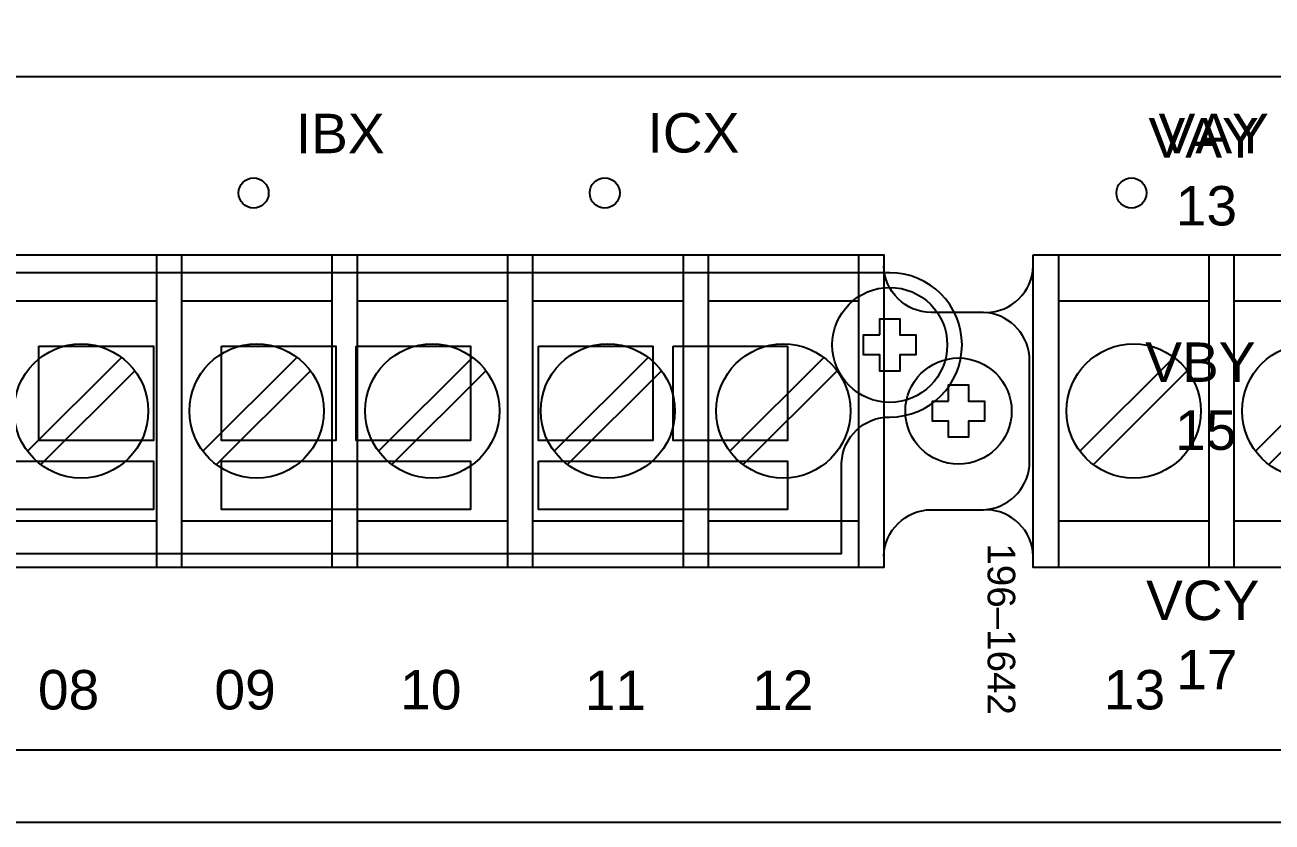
# Model space of a CAD drawing. Extents: x 1 to 47, y 1 to 34.6.
# Drawn here: x 31.293 to 34.401, y 8.595 to 10.583 of the extents above; entities that cross this region are included whole.
import ezdxf

# ---------------------------------------------------------------- set-up
doc = ezdxf.new("R2010")
doc.units = 0
doc.header["$MEASUREMENT"] = 0
for name, color, linetype in [('2_1__X__SCREW_TERMINAL_BLO', 7, 'CONTINUOUS'), ('2_2__2__CONNECTORIZED', 7, 'CONTINUOUS'), ('9_0______DWG_', 7, 'CONTINUOUS')]:
    doc.layers.add(name, color=color, linetype=linetype)
doc.styles.add('ARIAL', font='arial.ttf')

msp = doc.modelspace()

# ---------------------------------------------------------------- linework, layer by layer
at = {"layer": '2_1__X__SCREW_TERMINAL_BLO'}
for points in [[(30.7453, 10.0103), (33.4329, 10.0103), (33.4329, 9.2303), (30.7453, 9.2303)], [(33.8054, 10.0103), (36.493, 10.0103), (36.493, 9.2303), (33.8054, 9.2303)], [(33.5943, 9.6451), (33.5943, 9.6854), (33.6442, 9.6854), (33.6442, 9.6451), (33.6843, 9.6451), (33.6843, 9.5951), (33.6442, 9.5951), (33.6442, 9.5552), (33.5943, 9.5552), (33.5943, 9.5951), (33.5541, 9.5951), (33.5541, 9.6451)]]:
    msp.add_lwpolyline(points, close=True, dxfattribs=at)
for points in [[(31.6204, 10.0103), (31.6204, 9.2303)], [(31.6829, 10.0103), (31.6829, 9.2303)], [(32.0579, 10.0103), (32.0579, 9.2303)], [(32.1204, 10.0103), (32.1204, 9.2303)], [(32.4954, 10.0103), (32.4954, 9.2303)], [(32.558, 10.0103), (32.558, 9.2303)], [(32.933, 10.0103), (32.933, 9.2303)], [(32.9953, 10.0103), (32.9953, 9.2303)], [(33.3703, 10.0103), (33.3703, 9.2303)], [(33.868, 10.0103), (33.868, 9.2303)], [(34.243, 10.0103), (34.243, 9.2303)], [(34.3055, 10.0103), (34.3055, 9.2303)], [(31.2454, 9.8952), (31.6204, 9.8952)], [(31.6829, 9.8952), (32.0579, 9.8952)], [(32.1204, 9.8952), (32.4954, 9.8952)], [(32.558, 9.8952), (32.933, 9.8952)], [(32.9953, 9.8952), (33.3703, 9.8952)], [(33.868, 9.8952), (34.243, 9.8952)], [(34.3055, 9.8952), (34.6805, 9.8952)], [(31.5333, 9.7543), (31.2992, 9.5201)], [(31.9707, 9.7543), (31.7365, 9.5201)], [(32.4082, 9.7543), (32.1741, 9.5201)], [(32.8458, 9.7543), (32.6116, 9.5201)], [(33.2833, 9.7543), (33.0491, 9.5201)], [(34.1559, 9.7543), (33.9217, 9.5201)], [(34.5934, 9.7543), (34.3593, 9.5201)], [(31.5668, 9.7208), (31.3326, 9.4867)], [(32.0041, 9.7208), (31.7699, 9.4867)], [(32.4416, 9.7208), (32.2075, 9.4867)], [(32.8792, 9.7208), (32.645, 9.4867)], [(33.3167, 9.7208), (33.0825, 9.4867)], [(34.1893, 9.7208), (33.9552, 9.4867)], [(34.6269, 9.7208), (34.3927, 9.4867)], [(31.6204, 9.3454), (31.2454, 9.3454)], [(32.0579, 9.3454), (31.6829, 9.3454)], [(32.4954, 9.3454), (32.1204, 9.3454)], [(32.933, 9.3454), (32.558, 9.3454)], [(33.3703, 9.3454), (32.9953, 9.3454)], [(34.243, 9.3454), (33.868, 9.3454)], [(34.6805, 9.3454), (34.3055, 9.3454)]]:
    msp.add_lwpolyline(points, dxfattribs=at)
for points in [[(33.4331, 9.2584, -0.403969), (33.551, 9.3743), (33.6812, 9.3743, 0.374201), (33.7958, 9.4831), (33.7958, 9.7575, 0.374201), (33.6812, 9.8663), (33.551, 9.8663, -0.403969), (33.4331, 9.9822)], [(33.6874, 9.8663, 0.403969), (33.8054, 9.9822)], [(33.8054, 9.2584, 0.403969), (33.6874, 9.3743)]]:
    msp.add_lwpolyline(points, format="xyb", dxfattribs=at)
for centre, radius in [((34.0502, 10.1642), 0.0375), ((31.433, 9.6205), 0.1673), ((31.8703, 9.6205), 0.1673), ((32.3079, 9.6205), 0.1673), ((32.7454, 9.6205), 0.1673), ((33.1829, 9.6205), 0.1673), ((34.0555, 9.6205), 0.1673), ((34.4931, 9.6205), 0.1673), ((33.6192, 9.6203), 0.1324)]:
    msp.add_circle(centre, radius, dxfattribs=at)
at = {"layer": '2_2__2__CONNECTORIZED'}
msp.add_lwpolyline([(30.738, 9.6253, 1), (30.738, 9.2653), (33.328, 9.2651), (33.328, 9.4914, -0.405199), (33.4479, 9.6053, 0.999995), (33.4479, 9.9654), (30.858, 9.9652), (30.858, 9.7392, -0.399232)], format="xyb", close=True, dxfattribs=at)
for points in [[(33.4229, 9.8105), (33.4229, 9.8504), (33.4729, 9.8504), (33.4729, 9.8105), (33.513, 9.8105), (33.513, 9.7602), (33.4729, 9.7602), (33.4729, 9.7202), (33.4229, 9.7202), (33.4229, 9.7602), (33.3828, 9.7602), (33.3828, 9.8105), (33.4229, 9.8105)], [(31.3279, 9.7818), (31.6129, 9.7818), (31.6129, 9.5468), (31.3279, 9.5468)], [(31.7829, 9.7818), (32.0679, 9.7818), (32.0679, 9.5468), (31.7829, 9.5468)], [(32.1179, 9.7818), (32.4029, 9.7818), (32.4029, 9.5468), (32.1179, 9.5468)], [(32.5729, 9.7818), (32.8579, 9.7818), (32.8579, 9.5468), (32.5729, 9.5468)], [(32.9079, 9.7818), (33.1929, 9.7818), (33.1929, 9.5468), (32.9079, 9.5468)], [(30.9929, 9.4952), (31.6129, 9.4952), (31.6129, 9.3752), (30.9929, 9.3752)], [(31.7829, 9.4952), (32.4029, 9.4952), (32.4029, 9.3752), (31.7829, 9.3752)], [(32.5729, 9.4952), (33.1929, 9.4952), (33.1929, 9.3752), (32.5729, 9.3752)]]:
    msp.add_lwpolyline(points, close=True, dxfattribs=at)
msp.add_circle((33.4479, 9.7853), 0.1433, dxfattribs=at)
at = {"layer": '9_0______DWG_'}
msp.add_lwpolyline([(44.25, 8.6847), (44.25, 14.8147, 0.414214), (44.16, 14.9047), (27.09, 14.9047, 0.414214), (27, 14.8147), (27, 8.6847, 0.381966), (27.08, 8.5953), (44.17, 8.5953, 0.381966)], format="xyb", close=True, dxfattribs=at)
msp.add_lwpolyline([(40.0055, 9.2275), (40.0055, 8.8244, -0.414214), (39.9555, 8.7745), (27.2942, 8.7745, -0.414214), (27.2442, 8.8244), (27.2442, 10.4045, -0.414214), (27.2942, 10.4545), (39.9555, 10.4545, -0.414214), (40.0055, 10.4045), (40.0055, 9.4326)], format="xyb", dxfattribs=at)
for centre in [(31.8627, 10.1642), (32.7377, 10.1642)]:
    msp.add_circle(centre, 0.0375, dxfattribs=at)

# ---------------------------------------------------------------- texts
at = {"layer": '2_1__X__SCREW_TERMINAL_BLO', "style": 'ARIAL'}
for s, p in [('VAY', (34.1178, 10.2634)), ('13', (33.9814, 8.8762))]:
    msp.add_text(s, height=0.09833, dxfattribs=at).set_placement(p)
at = {"layer": '2_2__2__CONNECTORIZED', "style": 'ARIAL'}
for s, p in [('VAY', (34.0927, 10.2526)), ('13', (34.1606, 10.0832)), ('VBY', (34.0845, 9.693)), ('15', (34.159, 9.5236)), ('VCY', (34.0866, 9.0991)), ('17', (34.1619, 8.9265))]:
    msp.add_text(s, height=0.09833, dxfattribs=at).set_placement(p)
msp.add_text('196–1642', height=0.06883, rotation=270, dxfattribs=at).set_placement((33.6918, 9.2903))
at = {"layer": '9_0______DWG_', "style": 'ARIAL'}
for s, p in [('IBX', (31.9678, 10.2634)), ('ICX', (32.8443, 10.265)), ('08', (31.3253, 8.8762)), ('09', (31.7651, 8.8762)), ('10', (32.2279, 8.8762)), ('11', (32.6877, 8.8747)), ('12', (33.105, 8.8747))]:
    msp.add_text(s, height=0.09833, dxfattribs=at).set_placement(p)

doc.saveas('drawing.dxf')
